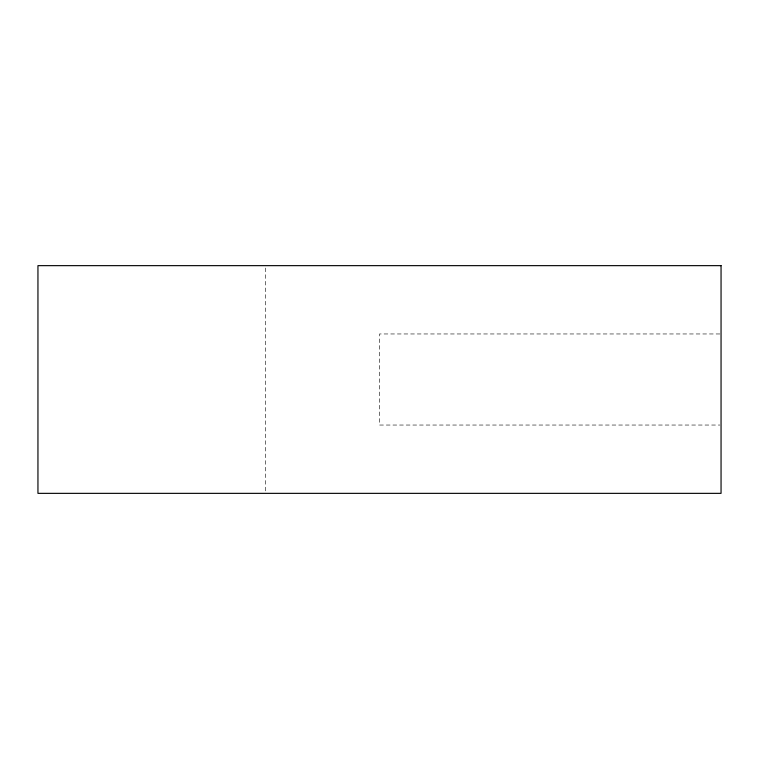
<?xml version="1.0" encoding="UTF-8"?>
<svg xmlns="http://www.w3.org/2000/svg" width="759" height="759" viewBox="0 0 759 759"><rect width="100%" height="100%" fill="white"/><g stroke="black" fill="none" stroke-linecap="round" stroke-linejoin="round"><path stroke-width="0.57" stroke-dasharray="3.79 2.85" d="M719.864 333.96L379.5 333.96L379.5 425.04L719.864 425.04M265.65 268.022L265.65 492.164"/><path stroke-width="1.14" d="M721.05 265.65L37.95 265.65L37.95 493.35L721.05 493.35L721.05 265.65"/></g></svg>
